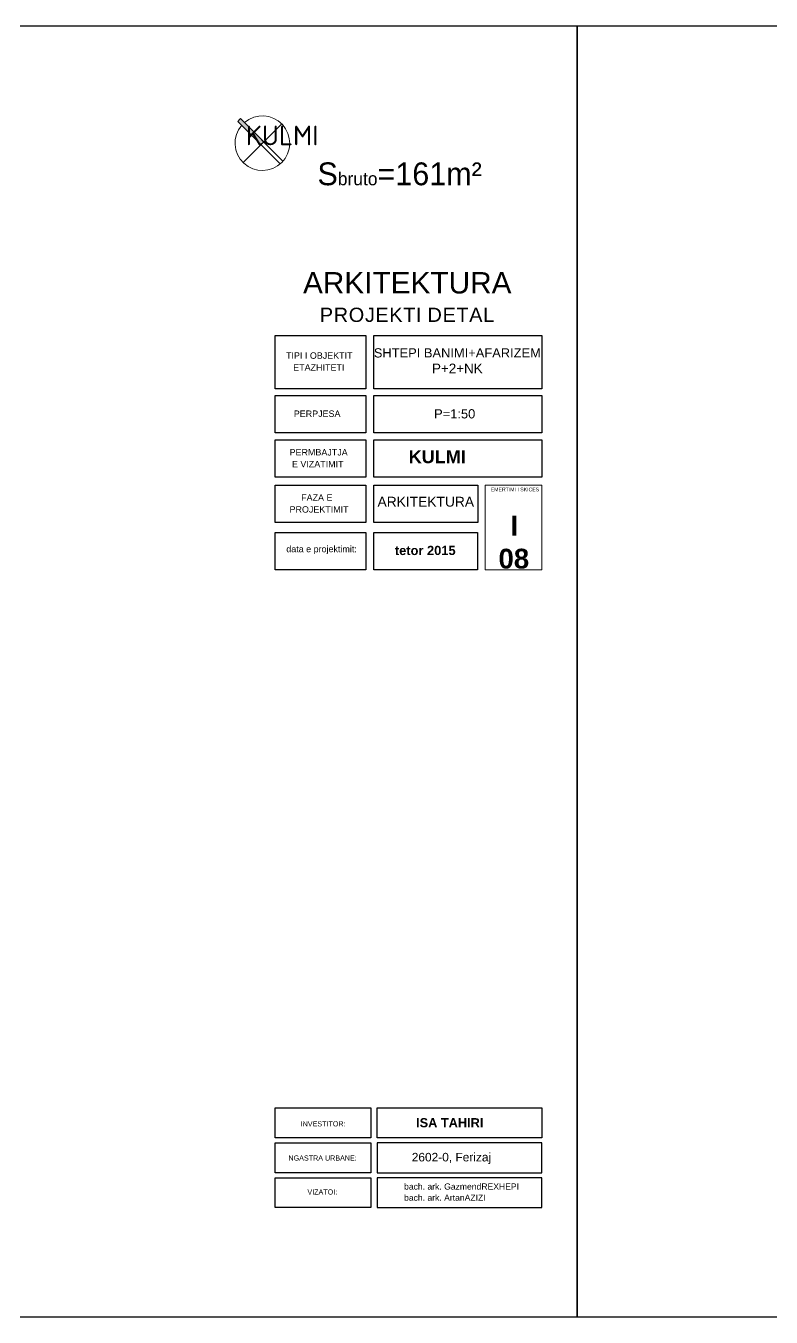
# Model space of a CAD drawing. Header units: metres. Extents: x 2674 to 33045, y -10854 to 2806.
# Drawn here: x 26207 to 27421, y 159 to 2259 of the extents above; entities that cross this region are included whole.
import ezdxf

# ---------------------------------------------------------------- set-up
doc = ezdxf.new("R2010")
doc.units = ezdxf.units.M
doc.layers.add('besi quza 1', color=7, linetype='Continuous', true_color=0x000000)
doc.styles.add('Dimensionet CM', font='swissc.ttf', dxfattribs={"height": 20})
doc.styles.get("Standard").update_dxf_attribs({"font": 'arial.ttf'})

# ---------------------------------------------------------------- blocks, each defined once
blk = doc.blocks.new('VERI 1')
at = {"layer": 'besi quza 1', "lineweight": 0}
h = blk.add_hatch(color=252, dxfattribs=at)
h.dxf.hatch_style = 1
edge = h.paths.add_edge_path()
edge.add_arc((-4.9, -4.9), 58.9, 128.1758, 135)
edge.add_line((-46.6, 36.7), (-4.9, -4.9))
edge.add_line((-4.9, -4.9), (0, 0))
edge.add_line((0, 0), (-41.4, 41.4))
at = {"layer": 'besi quza 1', "color": 252, "lineweight": 0}
for p, q in [((29.5, -39.4), (-46.6, 36.7)), ((34.5, -34.5), (-41.4, 41.4)), ((-37.1, -37.1), (32.1, 32.1))]:
    blk.add_line(p, q, dxfattribs=at)
at = {"layer": 'besi quza 1', "lineweight": 0}
blk.add_lwpolyline([(-41.4, 41.4, 0.029785), (-46.6, 36.7), (-4.9, -4.9), (0, 0)], format="xyb", close=True, dxfattribs=at)
at = {"layer": 'besi quza 1', "color": 252, "lineweight": 0}
blk.add_arc((-2.5, -2.5), 48.9, 139.1035, 130.8965, dxfattribs=at)
at = {"layer": 'besi quza 1', "lineweight": 0}
blk.add_arc((-4.9, -4.9), 58.9, 128.1758, 135, dxfattribs=at)

msp = doc.modelspace()

# ---------------------------------------------------------------- linework, layer by layer
at = {"elevation": -574.7}
for points in [[(24135, 158.8), (24135, 2258.8), (27105, 2258.8), (27105, 158.8), (24135, 158.8)], [(27105, 158.8), (27105, 2258.8), (30075, 2258.8), (30075, 158.8), (27105, 158.8)], [(26613.3, 1755.4), (26760.8, 1755.4), (26760.8, 1668.6), (26613.3, 1668.6)], [(27047.1, 1668.6), (26773.8, 1668.6), (26773.8, 1755.4), (27047.1, 1755.4)], [(26613.3, 1657.9), (26760.8, 1657.9), (26760.8, 1597.1), (26613.3, 1597.1)], [(27047.1, 1597.1), (26773.8, 1597.1), (26773.8, 1657.9), (27047.1, 1657.9)], [(26613.3, 1585.7), (26760.8, 1585.7), (26760.8, 1525), (26613.3, 1525)], [(27047.1, 1525), (26773.8, 1525), (26773.8, 1585.7), (27047.1, 1585.7)], [(26613.3, 1512), (26760.8, 1512), (26760.8, 1451.3), (26613.3, 1451.3)], [(26943.1, 1451.3), (26773.8, 1451.3), (26773.8, 1512), (26943.1, 1512)], [(26613.3, 1435), (26760.8, 1435), (26760.8, 1374.3), (26613.3, 1374.3)], [(26773.8, 1435), (26942.3, 1435), (26942.3, 1374.3), (26773.8, 1374.3)], [(26769, 450.4), (26613.3, 450.4), (26613.3, 499), (26769, 499)], [(27047.1, 450.4), (26779.4, 450.4), (26779.4, 499), (27047.1, 499)], [(26769, 393.7), (26613.3, 393.7), (26613.3, 442.3), (26769, 442.3)], [(27047.1, 442.3), (26779.4, 442.3), (26779.4, 393.7), (27047.1, 393.7)], [(26769, 337), (26613.3, 337), (26613.3, 385.6), (26769, 385.6)], [(27047.1, 385.6), (26779.4, 385.6), (26779.4, 337), (27047.1, 337)]]:
    msp.add_lwpolyline(points, close=True, dxfattribs=at)
at = {"layer": 'besi quza 1', "lineweight": 0, "elevation": -574.7}
msp.add_lwpolyline([(27047.1, 1374.3), (26955.1, 1374.3), (26955.1, 1512), (27047.1, 1512)], close=True, dxfattribs=at)

# ---------------------------------------------------------------- block references
at = {"layer": 'besi quza 1', "lineweight": 5, "xscale": -0.9087272727272718, "yscale": 0.9087272727272723, "zscale": 0.9087272727272723, "rotation": 89.99394407051531}
msp.add_blockref('VERI 1', (26590.1, 2065.7, -574.7), dxfattribs=at)

# ---------------------------------------------------------------- texts
at = {"color": 242, "insert": (26683.8, 2096.5, -574.7), "char_height": 19.164, "attachment_point": 3, "style": 'Dimensionet CM'}
msp.add_mtext('{\\fISOCPEUR|b0|i0|c0|p34;\\H1.667x;\\C14;KULMI}', dxfattribs=at)
at = {"insert": (26567.4, 2036.7, -574.7), "char_height": 37.121, "attachment_point": 1}
msp.add_mtext_dynamic_manual_height_columns('\\pi114.62;{\\fEras Light ITC|b0|i0|c0|p34;\\C251;S\\H0.57143x;bruto\\H1.75x;=161m²}', width=392.83, gutter_width=12.5, heights=[0], dxfattribs=at)
at = {"style": 'Dimensionet CM'}
for s, insert, char_height, width, attachment_point in [('{\\fArial|b0|i0|c0|p34;\\H2.667x;ARKITEKTURA\\P\\H0.66658x;\\T1.05;\\C252;PROJEKTI DETAL}', (26828.2, 1858.3, -574.7), 13.013, 451.723, 2), ('{\\fArial|b1|i0|c0|p34;ISA TAHIRI}', (26842.6, 482.5, -574.7), 14.848, 261.845, 1), ('{\\fArial|b0|i0|c0|p34;\\H1.333x;2602-0, Ferizaj}', (26835.5, 426, -574.7), 10.41, 228.038, 1)]:
    msp.add_mtext(s, dxfattribs=dict(at, insert=insert, char_height=char_height, width=width, attachment_point=attachment_point))
at = {"color": 252, "attachment_point": 1, "style": 'Dimensionet CM'}
for s, insert, char_height in [('{\\fArial|b0|i0|c0|p34;\\H0.8x;TIPI I OBJEKTIT \\P\\fTimes New Roman|b0|i0|c0|p18;\\H1.25x; }', (26630.9, 1727.8, -574.7), 13.013), ('{\\fArial|b0|i0|c0|p34;\\H0.8x;ETAZHITETI \\P\\fTimes New Roman|b0|i0|c0|p18;\\H1.25x; }', (26642.6, 1708.6, -574.7), 13.013), ('{\\fArial|b0|i0|c0|p34;\\H0.8x;PERPJESA \\P\\fTimes New Roman|b0|i0|c0|p18;\\H1.25x; }', (26643.5, 1633.3, -574.7), 13.013), ('{\\fArial|b0|i0|c0|p34;\\H0.8x;PERMBAJTJA  \\P\\fTimes New Roman|b0|i0|c0|p18;\\H1.25x; }', (26636.7, 1570.5, -574.7), 13.013), ('{\\fArial|b0|i0|c0|p34;\\H0.8x;E VIZATIMIT \\P\\fTimes New Roman|b0|i0|c0|p18;\\H1.25x; }', (26640.5, 1551.4, -574.7), 13.013), ('{\\fArial|b0|i0|c0|p34;\\H0.8x;FAZA E  \\P\\fTimes New Roman|b0|i0|c0|p18;\\H1.25x; }', (26655.5, 1496.8, -574.7), 13.013), ('{\\fArial|b0|i0|c0|p34;\\H0.8x;PROJEKTIMIT \\P\\fTimes New Roman|b0|i0|c0|p18;\\H1.25x; }', (26636.6, 1477.6, -574.7), 13.013), ('\\pi-56.507;{\\fArial|b0|i0|c0|p34;\\H0.8x;data e projektimit:\\P\\pi0;\\H0.99999x;\\P\\pi-2.4017;\\fTimes New Roman|b0|i0|c0|p18;\\H1.25x; }', (26687.8, 1413.2, -574.7), 13.013), ('\\pi-49.004;{\\fArial|b1|i0|c0|p34;\\H1.1522x;\\C256;tetor 2015}', (26857, 1413.2, -574.7), 13.013), ('{\\fArial|b0|i0|c0|p34;\\H0.8x;INVESTITOR:}', (26654.7, 477.4, -574.7), 10.41), ('{\\fArial|b0|i0|c0|p34;\\H0.8x;NGASTRA URBANE:\\P\\fTimes New Roman|b0|i0|c0|p18;\\H1.25x; }', (26634.8, 421.8, -574.7), 10.41), ('{\\fArial|b0|i0|c0|p34;\\H0.8x;VIZATOI:}', (26665.7, 366.6, -574.7), 10.41), ('{\\fArial|b0|i0|c0|p34;bach. ark. Gazmend\\C16;REXHEPI}', (26823, 376.3, -574.7), 10), ('{\\fArial|b0|i0|c0|p34;bach. ark. Artan\\C16;AZIZI}', (26823, 358.1, -574.7), 10)]:
    msp.add_mtext(s, dxfattribs=dict(at, insert=insert, char_height=char_height))
at = {"insert": (26909.7, 1734.5, -574.7), "char_height": 13.013, "attachment_point": 2, "style": 'Dimensionet CM'}
msp.add_mtext('{\\fArial|b0|i0|c0|p34;\\H1.1527x;SHTEPI BANIMI+AFARIZEM\\P\\H1.041x;P+2+NK\\H0.6667x; \\P\\fTimes New Roman|b0|i0|c0|p18;\\H1.25x; }', dxfattribs=at)
at = {"color": 252, "width": 205.938, "attachment_point": 1, "style": 'Dimensionet CM'}
for s, insert, char_height in [('{\\fArial|b0|i0|c0|p34;P=1:50}', (26871.9, 1635.4, -574.7), 15), ('\\pi64.165;{\\fArial|b0|i0|c0|p34;EMERTIMI I SKICES  \\P\\pi0;\\fTimes New Roman|b0|i0|c0|p18; }', (26900, 1507.9, -574.7), 6)]:
    msp.add_mtext(s, dxfattribs=dict(at, insert=insert, char_height=char_height))
at = {"color": 14, "insert": (26830.5, 1568.6, -574.7), "char_height": 21, "width": 196.597, "attachment_point": 1, "style": 'Dimensionet CM'}
msp.add_mtext('{\\fArial|b1|i0|c0|p34;KULMI}', dxfattribs=at)
at = {"color": 154, "insert": (26779.8, 1493, -574.7), "char_height": 13.013, "attachment_point": 1, "style": 'Dimensionet CM'}
msp.add_mtext('{\\fArial|b0|i0|c0|p34;\\H1.2346x;ARKITEKTURA \\H0.64802x;\\P\\fTimes New Roman|b0|i0|c0|p18;\\H1.25x; }', dxfattribs=at)
at = {"color": 154, "insert": (26949.8, 1462, -574.7), "char_height": 13.013, "width": 99.808, "attachment_point": 1, "style": 'Dimensionet CM'}
msp.add_mtext('\\pi46.661;{\\fArial|b1|i0|c0|p34;\\H2.4691x;I\\P\\pi26.892;08\\P\\pi0;\\fTimes New Roman|b0|i0|c0|p18;\\H0.40501x; }', dxfattribs=at)

doc.saveas('drawing.dxf')
